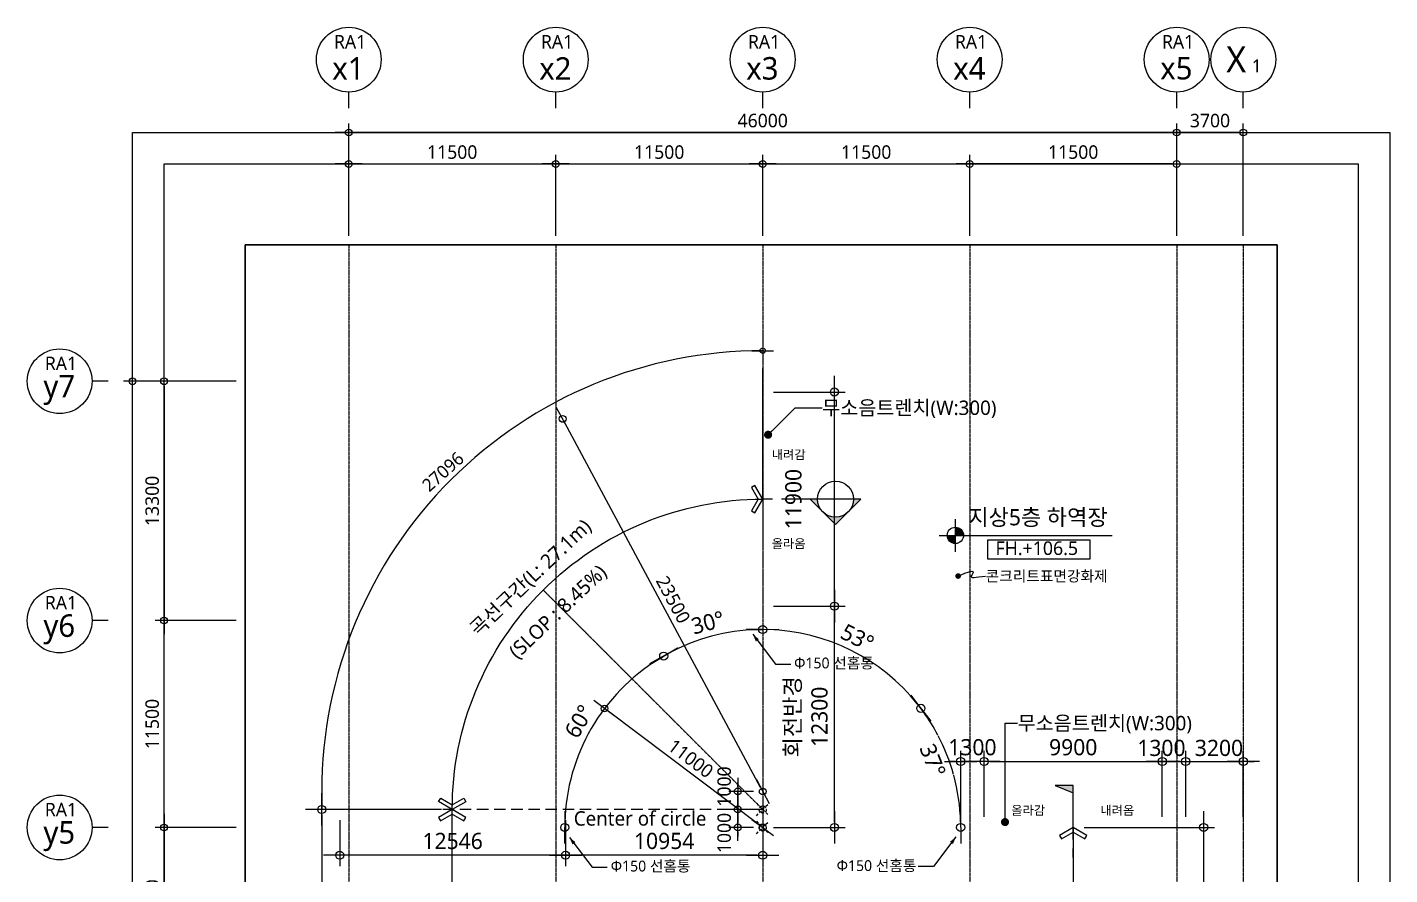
# Model space of a CAD drawing. Header units: millimetres. Extents: x 367092 to 767578, y 396038 to 811791.
# Drawn here: x 379108 to 454805, y 614437 to 661541 of the extents above; entities that cross this region are included whole.
import ezdxf
from ezdxf.enums import TextEntityAlignment as Align

# ---------------------------------------------------------------- set-up
doc = ezdxf.new("R2010")
doc.units = ezdxf.units.MM
doc.header["$LTSCALE"] = 100
doc.header["$MEASUREMENT"] = 0
doc.header["$PDSIZE"] = -10
for name, pattern in [('CENTER', [2, 1.25, -0.25, 0.25, -0.25]), ('DASHED', [0.75, 0.5, -0.25]), ('HID', [2.5, 1.5, -1]), ('HIDDEN', [9.525, 6.35, -3.175])]:
    doc.linetypes.add(name, pattern=pattern)
doc.layers.get('0').update_dxf_attribs({"linetype": 'CONTINUOUS'})
doc.layers.get('Defpoints').update_dxf_attribs({"color": 171, "linetype": 'CONTINUOUS'})
for name, color, linetype in [('CEN(ST)', 1, 'CENTER'), ('DIM', 7, 'CONTINUOUS'), ('LED', 7, 'CONTINUOUS'), ('NDIM', 7, 'CONTINUOUS'), ('SYM', 7, 'CONTINUOUS'), ('SYM(AXIS)', 7, 'CONTINUOUS'), ('SYM(STAIR)', 251, 'CONTINUOUS'), ('SYMBOL', 7, 'CONTINUOUS'), ('TEXT(AXIS)', 2, 'CONTINUOUS'), ('TEXT(MIN)', 7, 'CONTINUOUS'), ('TEXT(실명)', 3, 'CONTINUOUS'), ('TEXT-기입', 6, 'CONTINUOUS')]:
    doc.layers.add(name, color=color, linetype=linetype)
doc.styles.add('CGS', font='cgse', dxfattribs={"bigfont": 'cgs'})
doc.styles.add('궁서체', font='')
doc.styles.add('나눔바른고딕', font='NanumBarunGothic.ttf')
doc.styles.get('궁서체').set_extended_font_data('GungsuhChe')
doc.dimstyles.new('CPDIM1', dxfattribs={"dimtxt": 3, "dimasz": 2.5, "dimexe": 1.25, "dimexo": 5, "dimgap": 1.5, "dimtad": 1, "dimdec": 0, "dimzin": 1, "dimdsep": 46, "dimlunit": 6, "dimtxsty": '궁서체', "dimblk1": 'Z_DOT', "dimblk2": 'Z_DOT', "dimsah": 1, "dimcen": 2.5, "dimadec": 0, "dimazin": 0, "dimtfac": 1, "dimtdec": 0, "dimtix": 1, "dimtmove": 2, "dimatfit": 3, "dimldrblk": 'Z_DOT', "dimfxl": 1, "dimtolj": 1, "dimtzin": 1, "dimarcsym": 0})
doc.dimstyles.new('NDIM 1200', dxfattribs={"dimscale": 500, "dimtxt": 3, "dimasz": 1, "dimexe": 2, "dimexo": 2, "dimgap": 1, "dimtad": 1, "dimdec": 0, "dimdsep": 46, "dimtxsty": 'CGS', "dimblk": 'DOT0', "dimcen": 1, "dimdle": 8, "dimclrd": 2, "dimclre": 2, "dimclrt": 2, "dimadec": 0, "dimazin": 0, "dimtfac": 1, "dimtdec": 0, "dimtix": 1, "dimtmove": 2, "dimatfit": 3, "dimldrblk": 'DOT0', "dimfxl": 1, "dimtolj": 1, "dimtzin": 0, "dimlwd": -1, "dimlwe": -1, "dimarcsym": 0})

# ---------------------------------------------------------------- blocks, each defined once
blk = doc.blocks.new('DOT0')
blk.add_line((-3, 0), (3, 0))
at = {"color": 6}
blk.add_circle((0, 0), 0.75, dxfattribs=at)
blk = doc.blocks.new('*D459')
at = {"layer": 'Defpoints', "color": 0, "ltscale": 0.4, "transparency": 16777216}
for p in [(43327293, 1704615), (43315793, 1700115), (43327293, 1700115)]:
    blk.add_point(p, dxfattribs=at)
at = {"layer": 'NDIM', "ltscale": 0.4, "transparency": 16777216}
for p, q in [((43315793, 1700615), (43315793, 1705115)), ((43327293, 1700615), (43327293, 1705115)), ((43316043, 1704615), (43327043, 1704615))]:
    blk.add_line(p, q, dxfattribs=at)
at = {"layer": 'NDIM', "ltscale": 0.4, "transparency": 16777216, "xscale": 250, "yscale": 250, "zscale": 250, "rotation": 180}
blk.add_blockref('DOT0', (43315793, 1704615), dxfattribs=at)
at = {"layer": 'NDIM', "ltscale": 0.4, "transparency": 16777216, "xscale": 250, "yscale": 250, "zscale": 250}
blk.add_blockref('DOT0', (43327293, 1704615), dxfattribs=at)
at = {"layer": 'NDIM', "ltscale": 0.4, "transparency": 16777216, "insert": (43321543, 1705273), "char_height": 750, "attachment_point": 5, "style": '나눔바른고딕'}
blk.add_mtext('\\A1;11500', dxfattribs=at)
blk = doc.blocks.new('*D460')
at = {"layer": 'Defpoints', "color": 0, "ltscale": 0.4, "transparency": 16777216}
for p in [(43315793, 1704615), (43304293, 1700115), (43315793, 1700115)]:
    blk.add_point(p, dxfattribs=at)
at = {"layer": 'NDIM', "ltscale": 0.4, "transparency": 16777216}
for p, q in [((43304293, 1700615), (43304293, 1705115)), ((43315793, 1700615), (43315793, 1705115)), ((43304543, 1704615), (43315543, 1704615))]:
    blk.add_line(p, q, dxfattribs=at)
at = {"layer": 'NDIM', "ltscale": 0.4, "transparency": 16777216, "xscale": 250, "yscale": 250, "zscale": 250, "rotation": 180}
blk.add_blockref('DOT0', (43304293, 1704615), dxfattribs=at)
at = {"layer": 'NDIM', "ltscale": 0.4, "transparency": 16777216, "xscale": 250, "yscale": 250, "zscale": 250}
blk.add_blockref('DOT0', (43315793, 1704615), dxfattribs=at)
at = {"layer": 'NDIM', "ltscale": 0.4, "transparency": 16777216, "insert": (43310043, 1705273), "char_height": 750, "attachment_point": 5, "style": '나눔바른고딕'}
blk.add_mtext('\\A1;11500', dxfattribs=at)
blk = doc.blocks.new('*D461')
at = {"layer": 'Defpoints', "color": 0, "ltscale": 0.4, "transparency": 16777216}
for p in [(43304293, 1704615), (43292793, 1700115), (43304293, 1700115)]:
    blk.add_point(p, dxfattribs=at)
at = {"layer": 'NDIM', "ltscale": 0.4, "transparency": 16777216}
for p, q in [((43292793, 1700615), (43292793, 1705115)), ((43304293, 1700615), (43304293, 1705115)), ((43293043, 1704615), (43304043, 1704615))]:
    blk.add_line(p, q, dxfattribs=at)
at = {"layer": 'NDIM', "ltscale": 0.4, "transparency": 16777216, "xscale": 250, "yscale": 250, "zscale": 250, "rotation": 180}
blk.add_blockref('DOT0', (43292793, 1704615), dxfattribs=at)
at = {"layer": 'NDIM', "ltscale": 0.4, "transparency": 16777216, "xscale": 250, "yscale": 250, "zscale": 250}
blk.add_blockref('DOT0', (43304293, 1704615), dxfattribs=at)
at = {"layer": 'NDIM', "ltscale": 0.4, "transparency": 16777216, "insert": (43298543, 1705273), "char_height": 750, "attachment_point": 5, "style": '나눔바른고딕'}
blk.add_mtext('\\A1;11500', dxfattribs=at)
blk = doc.blocks.new('*D462')
at = {"layer": 'Defpoints', "color": 0, "ltscale": 0.4, "transparency": 16777216}
for p in [(43287032, 1692540), (43282532, 1679240), (43287032, 1679240)]:
    blk.add_point(p, dxfattribs=at)
at = {"layer": 'NDIM', "ltscale": 0.4, "transparency": 16777216}
for p, q in [((43286532, 1692540), (43282032, 1692540)), ((43282532, 1692290), (43282532, 1679490)), ((43286532, 1679240), (43282032, 1679240))]:
    blk.add_line(p, q, dxfattribs=at)
at = {"layer": 'NDIM', "ltscale": 0.4, "transparency": 16777216, "xscale": 250, "yscale": 250, "zscale": 250}
for p, rotation in [((43282532, 1692540), 90), ((43282532, 1679240), 270)]:
    blk.add_blockref('DOT0', p, dxfattribs=dict(at, rotation=rotation))
at = {"layer": 'NDIM', "ltscale": 0.4, "transparency": 16777216, "insert": (43281874, 1685890), "char_height": 750, "attachment_point": 5, "rotation": 90, "style": '나눔바른고딕'}
blk.add_mtext('\\A1;13300', dxfattribs=at)
blk = doc.blocks.new('*D463')
at = {"layer": 'Defpoints', "color": 0, "ltscale": 0.4, "transparency": 16777216}
for p in [(43282532, 1679240), (43287032, 1679240), (43287032, 1667740)]:
    blk.add_point(p, dxfattribs=at)
at = {"layer": 'NDIM', "ltscale": 0.4, "transparency": 16777216}
for p, q in [((43286532, 1679240), (43282032, 1679240)), ((43282532, 1667990), (43282532, 1678990)), ((43286532, 1667740), (43282032, 1667740))]:
    blk.add_line(p, q, dxfattribs=at)
at = {"layer": 'NDIM', "ltscale": 0.4, "transparency": 16777216, "xscale": 250, "yscale": 250, "zscale": 250}
for p, rotation in [((43282532, 1679240), 90), ((43282532, 1667740), 270)]:
    blk.add_blockref('DOT0', p, dxfattribs=dict(at, rotation=rotation))
at = {"layer": 'NDIM', "ltscale": 0.4, "transparency": 16777216, "insert": (43281874, 1673490), "char_height": 750, "attachment_point": 5, "rotation": 90, "style": '나눔바른고딕'}
blk.add_mtext('\\A1;11500', dxfattribs=at)
blk = doc.blocks.new('*D464')
at = {"layer": 'Defpoints', "color": 0, "ltscale": 0.4, "transparency": 16777216}
for p in [(43327293, 1704615), (43327293, 1700115), (43338793, 1700115)]:
    blk.add_point(p, dxfattribs=at)
at = {"layer": 'NDIM', "ltscale": 0.4, "transparency": 16777216}
for p, q in [((43327293, 1700615), (43327293, 1705115)), ((43338793, 1700615), (43338793, 1705115)), ((43338543, 1704615), (43327543, 1704615))]:
    blk.add_line(p, q, dxfattribs=at)
at = {"layer": 'NDIM', "ltscale": 0.4, "transparency": 16777216, "xscale": 250, "yscale": 250, "zscale": 250, "rotation": 180}
blk.add_blockref('DOT0', (43327293, 1704615), dxfattribs=at)
at = {"layer": 'NDIM', "ltscale": 0.4, "transparency": 16777216, "xscale": 250, "yscale": 250, "zscale": 250}
blk.add_blockref('DOT0', (43338793, 1704615), dxfattribs=at)
at = {"layer": 'NDIM', "ltscale": 0.4, "transparency": 16777216, "insert": (43333043, 1705273), "char_height": 750, "attachment_point": 5, "style": '나눔바른고딕'}
blk.add_mtext('\\A1;11500', dxfattribs=at)
blk = doc.blocks.new('A$C2F20087E')
at = {"layer": 'SYM(AXIS)'}
blk.add_line((600, 0), (600, 300), dxfattribs=at)
blk.add_circle((600, 900), 600, dxfattribs=at)
blk = doc.blocks.new('*D465')
at = {"layer": 'Defpoints', "color": 0, "ltscale": 0.4, "transparency": 16777216}
for p in [(43338793, 1706365), (43338793, 1700115), (43342493, 1700115)]:
    blk.add_point(p, dxfattribs=at)
at = {"layer": 'NDIM', "ltscale": 0.4, "transparency": 16777216}
for p, q in [((43338793, 1700615), (43338793, 1706865)), ((43342243, 1706365), (43339043, 1706365)), ((43342493, 1700615), (43342493, 1706865))]:
    blk.add_line(p, q, dxfattribs=at)
at = {"layer": 'NDIM', "ltscale": 0.4, "transparency": 16777216, "xscale": 250, "yscale": 250, "zscale": 250, "rotation": 180}
blk.add_blockref('DOT0', (43338793, 1706365), dxfattribs=at)
at = {"layer": 'NDIM', "ltscale": 0.4, "transparency": 16777216, "xscale": 250, "yscale": 250, "zscale": 250}
blk.add_blockref('DOT0', (43342493, 1706365), dxfattribs=at)
at = {"layer": 'NDIM', "ltscale": 0.4, "transparency": 16777216, "insert": (43340643, 1707023), "char_height": 750, "attachment_point": 5, "style": '나눔바른고딕'}
blk.add_mtext('\\A1;3700', dxfattribs=at)
blk = doc.blocks.new('*D466')
at = {"layer": 'Defpoints', "color": 0, "ltscale": 0.4, "transparency": 16777216}
for p in [(43292793, 1706365), (43292793, 1700115), (43338793, 1700115)]:
    blk.add_point(p, dxfattribs=at)
at = {"layer": 'NDIM', "ltscale": 0.4, "transparency": 16777216}
for p, q in [((43292793, 1700615), (43292793, 1706865)), ((43338543, 1706365), (43293043, 1706365)), ((43338793, 1700615), (43338793, 1706865))]:
    blk.add_line(p, q, dxfattribs=at)
at = {"layer": 'NDIM', "ltscale": 0.4, "transparency": 16777216, "xscale": 250, "yscale": 250, "zscale": 250, "rotation": 180}
blk.add_blockref('DOT0', (43292793, 1706365), dxfattribs=at)
at = {"layer": 'NDIM', "ltscale": 0.4, "transparency": 16777216, "xscale": 250, "yscale": 250, "zscale": 250}
blk.add_blockref('DOT0', (43338793, 1706365), dxfattribs=at)
at = {"layer": 'NDIM', "ltscale": 0.4, "transparency": 16777216, "insert": (43315793, 1707023), "char_height": 750, "attachment_point": 5, "style": '나눔바른고딕'}
blk.add_mtext('\\A1;46000', dxfattribs=at)
blk = doc.blocks.new('*D467')
at = {"layer": 'Defpoints', "color": 0, "ltscale": 0.4, "transparency": 16777216}
for p in [(43287032, 1667740), (43282532, 1659740), (43287032, 1659740)]:
    blk.add_point(p, dxfattribs=at)
at = {"layer": 'NDIM', "ltscale": 0.4, "transparency": 16777216}
for p, q in [((43286532, 1667740), (43282032, 1667740)), ((43282532, 1667490), (43282532, 1659990)), ((43286532, 1659740), (43282032, 1659740))]:
    blk.add_line(p, q, dxfattribs=at)
at = {"layer": 'NDIM', "ltscale": 0.4, "transparency": 16777216, "xscale": 250, "yscale": 250, "zscale": 250}
for p, rotation in [((43282532, 1667740), 90), ((43282532, 1659740), 270)]:
    blk.add_blockref('DOT0', p, dxfattribs=dict(at, rotation=rotation))
at = {"layer": 'NDIM', "ltscale": 0.4, "transparency": 16777216, "insert": (43281874, 1663740), "char_height": 750, "attachment_point": 5, "rotation": 90, "style": '나눔바른고딕'}
blk.add_mtext('\\A1;8000', dxfattribs=at)
blk = doc.blocks.new('*D471')
at = {"layer": 'Defpoints', "color": 0, "ltscale": 0.4, "transparency": 16777216}
for p in [(43280782, 1692540), (43287032, 1692540), (43287032, 1626490)]:
    blk.add_point(p, dxfattribs=at)
at = {"layer": 'NDIM', "ltscale": 0.4, "transparency": 16777216}
for p, q in [((43286532, 1692540), (43280282, 1692540)), ((43280782, 1626740), (43280782, 1692290)), ((43286532, 1626490), (43280282, 1626490))]:
    blk.add_line(p, q, dxfattribs=at)
at = {"layer": 'NDIM', "ltscale": 0.4, "transparency": 16777216, "xscale": 250, "yscale": 250, "zscale": 250}
for p, rotation in [((43280782, 1692540), 90), ((43280782, 1626490), 270)]:
    blk.add_blockref('DOT0', p, dxfattribs=dict(at, rotation=rotation))
at = {"layer": 'NDIM', "ltscale": 0.4, "transparency": 16777216, "insert": (43280124, 1659515), "char_height": 750, "attachment_point": 5, "rotation": 90, "style": '나눔바른고딕'}
blk.add_mtext('\\A1;66050', dxfattribs=at)
blk = doc.blocks.new('A$C1A302DD2')
at = {"layer": 'SYM'}
h = blk.add_hatch(color=256, dxfattribs=at)
h.paths.add_polyline_path([(707, 1207), (354, 854, -0.414214), (1061, 854)])
h.paths.add_polyline_path([(354, 854), (0, 500), (207, 500, -0.198912)])
h.paths.add_polyline_path([(1061, 854, -0.198912), (1207, 500), (1414, 500)])
for p, q in [((0, 500), (707, 1207)), ((1414, 500), (707, 1207)), ((0, 500), (207, 500)), ((207, 500), (1207, 500)), ((1207, 500), (2207, 500)), ((2457, 500), (2707, 500))]:
    blk.add_line(p, q, dxfattribs=at)
blk.add_circle((707, 500), 500, dxfattribs=at)
blk = doc.blocks.new('A$C1AFB1B41')
at = {"layer": 'SYM'}
blk.add_hatch(color=256, dxfattribs=at).paths.add_polyline_path([(2000, 500), (1800, 0), (2000, 0)])
for p, q in [((2000, 500), (1800, 0)), ((2000, 0), (2000, 500)), ((0, 0), (250, 0)), ((500, 0), (2000, 0))]:
    blk.add_line(p, q, dxfattribs=at)
blk = doc.blocks.new('A$C3FE61B3A')
at = {"layer": 'SYM(STAIR)', "color": 2, "linetype": 'HID'}
for points in [[(0, 707), (707, 0)], [(0, 0), (707, 707)]]:
    blk.add_lwpolyline(points, dxfattribs=at)
blk.add_circle((354, 354), 200, dxfattribs=at)
blk = doc.blocks.new('*D76')
at = {"layer": 'Defpoints', "color": 0, "ltscale": 0.4, "transparency": 16777216}
for p in [(409015, 618066), (419969, 618066), (409015, 615523)]:
    blk.add_point(p, dxfattribs=at)
at = {"layer": 'NDIM', "ltscale": 0.4, "transparency": 16777216}
for p, q in [((409015, 617466), (409015, 614923)), ((419969, 617466), (419969, 614923)), ((419669, 615523), (409315, 615523))]:
    blk.add_line(p, q, dxfattribs=at)
at = {"layer": 'NDIM', "ltscale": 0.4, "transparency": 16777216, "xscale": 300, "yscale": 300, "zscale": 300, "rotation": 180}
blk.add_blockref('DOT0', (409015, 615523), dxfattribs=at)
at = {"layer": 'NDIM', "ltscale": 0.4, "transparency": 16777216, "xscale": 300, "yscale": 300, "zscale": 300}
blk.add_blockref('DOT0', (419969, 615523), dxfattribs=at)
at = {"layer": 'NDIM', "ltscale": 0.4, "transparency": 16777216, "insert": (414492, 616312), "char_height": 900, "attachment_point": 5, "style": '나눔바른고딕'}
blk.add_mtext('\\A1;10954', dxfattribs=at)
blk = doc.blocks.new('*D77')
at = {"layer": 'Defpoints', "color": 0, "ltscale": 0.4, "transparency": 16777216}
for p in [(396469, 618066), (409015, 618066), (396469, 615523)]:
    blk.add_point(p, dxfattribs=at)
at = {"layer": 'NDIM', "ltscale": 0.4, "transparency": 16777216}
for p, q in [((396469, 617466), (396469, 614923)), ((409015, 617466), (409015, 614923)), ((408715, 615523), (396769, 615523))]:
    blk.add_line(p, q, dxfattribs=at)
at = {"layer": 'NDIM', "ltscale": 0.4, "transparency": 16777216, "xscale": 300, "yscale": 300, "zscale": 300, "rotation": 180}
blk.add_blockref('DOT0', (396469, 615523), dxfattribs=at)
at = {"layer": 'NDIM', "ltscale": 0.4, "transparency": 16777216, "xscale": 300, "yscale": 300, "zscale": 300}
blk.add_blockref('DOT0', (409015, 615523), dxfattribs=at)
at = {"layer": 'NDIM', "ltscale": 0.4, "transparency": 16777216, "insert": (402742, 616310), "char_height": 900, "attachment_point": 5, "style": '나눔바른고딕'}
blk.add_mtext('\\A1;12546', dxfattribs=at)
blk = doc.blocks.new('*D79')
at = {"layer": 'Defpoints', "color": 0, "ltscale": 0.4, "transparency": 16777216}
for p in [(402719, 618066), (395469, 599066), (402719, 599066)]:
    blk.add_point(p, dxfattribs=at)
at = {"layer": 'NDIM', "ltscale": 0.4, "transparency": 16777216}
for p, q in [((402119, 618066), (394869, 618066)), ((395469, 617766), (395469, 599366)), ((402119, 599066), (394869, 599066))]:
    blk.add_line(p, q, dxfattribs=at)
at = {"layer": 'NDIM', "ltscale": 0.4, "transparency": 16777216, "xscale": 300, "yscale": 300, "zscale": 300}
for p, rotation in [((395469, 618066), 90), ((395469, 599066), 270)]:
    blk.add_blockref('DOT0', p, dxfattribs=dict(at, rotation=rotation))
at = {"layer": 'NDIM', "ltscale": 0.4, "transparency": 16777216, "insert": (394680, 608566), "char_height": 900, "attachment_point": 5, "rotation": 90, "style": '나눔바른고딕'}
blk.add_mtext('\\A1;19000', dxfattribs=at)
blk = doc.blocks.new('*D80')
at = {"layer": 'Defpoints', "color": 0, "ltscale": 0.4, "transparency": 16777216}
for p in [(437219, 617066), (444469, 617066), (437219, 599066)]:
    blk.add_point(p, dxfattribs=at)
at = {"layer": 'NDIM', "ltscale": 0.4, "transparency": 16777216}
for p, q in [((437819, 617066), (445069, 617066)), ((444469, 599366), (444469, 616766)), ((437819, 599066), (445069, 599066))]:
    blk.add_line(p, q, dxfattribs=at)
at = {"layer": 'NDIM', "ltscale": 0.4, "transparency": 16777216, "xscale": 300, "yscale": 300, "zscale": 300}
for p, rotation in [((444469, 617066), 90), ((444469, 599066), 270)]:
    blk.add_blockref('DOT0', p, dxfattribs=dict(at, rotation=rotation))
at = {"layer": 'NDIM', "ltscale": 0.4, "transparency": 16777216, "insert": (443681, 608066), "char_height": 900, "attachment_point": 5, "rotation": 90, "style": '나눔바른고딕'}
blk.add_mtext('\\A1;18000', dxfattribs=at)
blk = doc.blocks.new('*D81')
at = {"layer": 'Defpoints', "color": 0, "ltscale": 0.4, "transparency": 16777216}
for p in [(442169, 620732), (432269, 617066), (442169, 617066)]:
    blk.add_point(p, dxfattribs=at)
at = {"layer": 'NDIM', "ltscale": 0.4, "transparency": 16777216}
for p, q in [((432269, 617666), (432269, 621332)), ((432569, 620732), (441869, 620732)), ((442169, 617666), (442169, 621332))]:
    blk.add_line(p, q, dxfattribs=at)
at = {"layer": 'NDIM', "ltscale": 0.4, "transparency": 16777216, "xscale": 300, "yscale": 300, "zscale": 300, "rotation": 180}
blk.add_blockref('DOT0', (432269, 620732), dxfattribs=at)
at = {"layer": 'NDIM', "ltscale": 0.4, "transparency": 16777216, "xscale": 300, "yscale": 300, "zscale": 300}
blk.add_blockref('DOT0', (442169, 620732), dxfattribs=at)
at = {"layer": 'NDIM', "ltscale": 0.4, "transparency": 16777216, "insert": (437219, 621521), "char_height": 900, "attachment_point": 5, "style": '나눔바른고딕'}
blk.add_mtext('\\A1;9900', dxfattribs=at)
blk = doc.blocks.new('*D82')
at = {"layer": 'Defpoints', "color": 0, "ltscale": 0.4, "transparency": 16777216}
for p in [(430969, 620732), (430969, 617066), (432269, 617066)]:
    blk.add_point(p, dxfattribs=at)
at = {"layer": 'NDIM', "ltscale": 0.4, "transparency": 16777216}
for p, q in [((430669, 620732), (430369, 620732)), ((430969, 617666), (430969, 621332)), ((432269, 620732), (430969, 620732)), ((432269, 617666), (432269, 621332)), ((432569, 620732), (432869, 620732))]:
    blk.add_line(p, q, dxfattribs=at)
at = {"layer": 'NDIM', "ltscale": 0.4, "transparency": 16777216, "xscale": 300, "yscale": 300, "zscale": 300}
blk.add_blockref('DOT0', (430969, 620732), dxfattribs=at)
at = {"layer": 'NDIM', "ltscale": 0.4, "transparency": 16777216, "xscale": 300, "yscale": 300, "zscale": 300, "rotation": 180}
blk.add_blockref('DOT0', (432269, 620732), dxfattribs=at)
at = {"layer": 'NDIM', "ltscale": 0.4, "transparency": 16777216, "insert": (431619, 621521), "char_height": 900, "attachment_point": 5, "style": '나눔바른고딕'}
blk.add_mtext('\\A1;1300', dxfattribs=at)
blk = doc.blocks.new('*D83')
at = {"layer": 'Defpoints', "color": 0, "ltscale": 0.4, "transparency": 16777216}
for p in [(443469, 620732), (442169, 617066), (443469, 617066)]:
    blk.add_point(p, dxfattribs=at)
at = {"layer": 'NDIM', "ltscale": 0.4, "transparency": 16777216}
for p, q in [((442169, 617666), (442169, 621332)), ((442469, 620732), (443169, 620732)), ((443469, 617666), (443469, 621332))]:
    blk.add_line(p, q, dxfattribs=at)
at = {"layer": 'NDIM', "ltscale": 0.4, "transparency": 16777216, "xscale": 300, "yscale": 300, "zscale": 300, "rotation": 180}
blk.add_blockref('DOT0', (442169, 620732), dxfattribs=at)
at = {"layer": 'NDIM', "ltscale": 0.4, "transparency": 16777216, "xscale": 300, "yscale": 300, "zscale": 300}
blk.add_blockref('DOT0', (443469, 620732), dxfattribs=at)
at = {"layer": 'NDIM', "ltscale": 0.4, "transparency": 16777216, "insert": (442119, 621482), "char_height": 900, "attachment_point": 5, "style": '나눔바른고딕'}
blk.add_mtext('\\A1;1300', dxfattribs=at)
blk = doc.blocks.new('*D84')
at = {"layer": 'Defpoints', "color": 0, "ltscale": 0.4, "transparency": 16777216}
for p in [(446669, 620732), (443469, 617066), (446669, 617066)]:
    blk.add_point(p, dxfattribs=at)
at = {"layer": 'NDIM', "ltscale": 0.4, "transparency": 16777216}
for p, q in [((443169, 620732), (442869, 620732)), ((443469, 617666), (443469, 621332)), ((443469, 620732), (446669, 620732)), ((446669, 617666), (446669, 621332)), ((446969, 620732), (447269, 620732))]:
    blk.add_line(p, q, dxfattribs=at)
at = {"layer": 'NDIM', "ltscale": 0.4, "transparency": 16777216, "xscale": 300, "yscale": 300, "zscale": 300}
blk.add_blockref('DOT0', (443469, 620732), dxfattribs=at)
at = {"layer": 'NDIM', "ltscale": 0.4, "transparency": 16777216, "xscale": 300, "yscale": 300, "zscale": 300, "rotation": 180}
blk.add_blockref('DOT0', (446669, 620732), dxfattribs=at)
at = {"layer": 'NDIM', "ltscale": 0.4, "transparency": 16777216, "insert": (445319, 621482), "char_height": 900, "attachment_point": 5, "style": '나눔바른고딕'}
blk.add_mtext('\\A1;3200', dxfattribs=at)
blk = doc.blocks.new('Z_DOT')
at = {"layer": 'DIM', "color": 0}
for p, q in [((-1, 0), (1, 0)), ((0, -1), (0, 1))]:
    blk.add_line(p, q, dxfattribs=at)
for radius in [0.5, 0.25]:
    blk.add_circle((0, 0), radius, dxfattribs=at)
blk = doc.blocks.new('level')
at = {"layer": 'SYMBOL'}
for p, q in [((0, 4320), (0, -4320)), ((-4320, 0), (4320, 0))]:
    blk.add_line(p, q, dxfattribs=at)
blk.add_circle((0, 0), 2160, dxfattribs=at)
for points in [[(-2160, 0), (0, 2160), (-2127, 381), (-376, 2126)], [(-2127, 381), (-376, 2126), (-2030, 748), (-738, 2029)], [(-2030, 748), (-738, 2029), (-1859, 1104), (-1089, 1863)], [(-1859, 1104), (-1089, 1863), (-1659, 1388), (-1386, 1658)], [(0, -2160), (2160, 0), (381, -2127), (2126, -376)], [(381, -2127), (2126, -376), (748, -2030), (2029, -738)], [(748, -2030), (2029, -738), (1104, -1859), (1863, -1089)], [(1104, -1859), (1863, -1089), (1388, -1659), (1658, -1386)]]:
    blk.add_solid(points, dxfattribs=at)
at = {"layer": 'SYMBOL', "linetype": 'Continuous'}
for points in [[(0, 2160), (-2160, 0), (0, 0)], [(2160, 0), (0, 0), (0, -2160)]]:
    blk.add_solid(points, dxfattribs=at)
blk = doc.blocks.new('*D125')
at = {"layer": 'Defpoints', "color": 0, "ltscale": 0.4, "transparency": 16777216}
for p in [(419969, 629366), (423952, 629366), (419969, 617066)]:
    blk.add_point(p, dxfattribs=at)
at = {"layer": 'NDIM', "ltscale": 0.4, "transparency": 16777216}
for p, q in [((420569, 629366), (424552, 629366)), ((423952, 617366), (423952, 629066)), ((420569, 617066), (424552, 617066))]:
    blk.add_line(p, q, dxfattribs=at)
at = {"layer": 'NDIM', "ltscale": 0.4, "transparency": 16777216, "xscale": 300, "yscale": 300, "zscale": 300}
for p, rotation in [((423952, 629366), 90), ((423952, 617066), 270)]:
    blk.add_blockref('DOT0', p, dxfattribs=dict(at, rotation=rotation))
at = {"layer": 'NDIM', "ltscale": 0.4, "transparency": 16777216, "insert": (422375, 623216), "char_height": 900, "attachment_point": 5, "rotation": 90, "style": '나눔바른고딕'}
blk.add_mtext('\\A1;회전반경\\P12300', dxfattribs=at)
blk = doc.blocks.new('*D126')
at = {"layer": 'Defpoints', "color": 0, "ltscale": 0.4, "transparency": 16777216}
for p in [(419969, 641266), (423952, 641266), (419969, 629366)]:
    blk.add_point(p, dxfattribs=at)
at = {"layer": 'NDIM', "ltscale": 0.4, "transparency": 16777216}
for p, q in [((420569, 641266), (424552, 641266)), ((423952, 629666), (423952, 640966)), ((420569, 629366), (424552, 629366))]:
    blk.add_line(p, q, dxfattribs=at)
at = {"layer": 'NDIM', "ltscale": 0.4, "transparency": 16777216, "xscale": 300, "yscale": 300, "zscale": 300}
for p, rotation in [((423952, 641266), 90), ((423952, 629366), 270)]:
    blk.add_blockref('DOT0', p, dxfattribs=dict(at, rotation=rotation))
at = {"layer": 'NDIM', "ltscale": 0.4, "transparency": 16777216, "insert": (421676, 635316), "char_height": 900, "attachment_point": 5, "rotation": 90, "style": '나눔바른고딕'}
blk.add_mtext('\\A1;11900', dxfattribs=at)
blk = doc.blocks.new('*D57')
at = {"layer": 'Defpoints', "color": 0, "ltscale": 0.4, "transparency": 16777216}
for p in [(418059, 627899), (419969, 628066), (414469, 626592), (419969, 617066), (419969, 617066)]:
    blk.add_point(p, dxfattribs=at)
at = {"layer": 'NDIM', "ltscale": 0.4, "transparency": 16777216}
blk.add_line((419969, 628666), (419969, 628666), dxfattribs=at)
blk.add_arc((419969, 617066), 11000, 91.56255, 118.43734, dxfattribs=at)
at = {"layer": 'NDIM', "ltscale": 0.4, "transparency": 16777216, "xscale": 300, "yscale": 300, "zscale": 300}
for p, rotation in [((419969, 628066), 0.7812183108545362), ((414469, 626592), 209.218670000925)]:
    blk.add_blockref('DOT0', p, dxfattribs=dict(at, rotation=rotation))
at = {"layer": 'NDIM', "ltscale": 0.4, "transparency": 16777216, "insert": (416918, 628453), "char_height": 900, "attachment_point": 5, "rotation": 14.99994, "style": '나눔바른고딕'}
blk.add_mtext('\\A1;30°', dxfattribs=at)
blk = doc.blocks.new('*D58')
at = {"layer": 'Defpoints', "color": 0, "ltscale": 0.4, "transparency": 16777216}
for p in [(406935, 639642), (411543, 624136), (381469, 617066), (419969, 617066), (448419, 617066)]:
    blk.add_point(p, dxfattribs=at)
at = {"layer": 'NDIM', "ltscale": 0.4, "transparency": 16777216}
blk.add_arc((419969, 617066), 11000, 121.56266, 178.43734, dxfattribs=at)
at = {"layer": 'NDIM', "ltscale": 0.4, "transparency": 16777216, "xscale": 300, "yscale": 300, "zscale": 300}
for p, rotation in [((414469, 626592), 30.7813303391596), ((408969, 617066), 269.2186696593083)]:
    blk.add_blockref('DOT0', p, dxfattribs=dict(at, rotation=rotation))
at = {"layer": 'NDIM', "ltscale": 0.4, "transparency": 16777216, "insert": (409759, 622960), "char_height": 900, "attachment_point": 5, "rotation": 60, "style": '나눔바른고딕'}
blk.add_mtext('\\A1;60°', dxfattribs=at)
blk = doc.blocks.new('*D59')
at = {"layer": 'Defpoints', "color": 0, "ltscale": 0.4, "transparency": 16777216}
for p in [(435230, 628566), (430715, 619415), (381469, 617066), (419969, 617066), (448419, 617066)]:
    blk.add_point(p, dxfattribs=at)
at = {"layer": 'NDIM', "ltscale": 0.4, "transparency": 16777216}
for start, end in [(27.78903, 35.43734), (15.54064, 27.55084), (1.56266, 15.30245)]:
    blk.add_arc((419969, 617066), 11000, start, end, dxfattribs=at)
at = {"layer": 'NDIM', "ltscale": 0.4, "transparency": 16777216, "xscale": 300, "yscale": 300, "zscale": 300}
for p, rotation in [((428754, 623686), 126.218669698138), ((430969, 617066), 270.7813303003279)]:
    blk.add_blockref('DOT0', p, dxfattribs=dict(at, rotation=rotation))
at = {"layer": 'NDIM', "ltscale": 0.4, "transparency": 16777216, "insert": (429412, 620794), "char_height": 900, "attachment_point": 5, "rotation": 291.54574, "style": '나눔바른고딕'}
blk.add_mtext('\\A1;37°', dxfattribs=at)
blk = doc.blocks.new('*D60')
at = {"layer": 'Defpoints', "color": 0, "ltscale": 0.4, "transparency": 16777216}
for p in [(419969, 649441), (435230, 628566), (426331, 626040), (419969, 617066), (419969, 571497)]:
    blk.add_point(p, dxfattribs=at)
at = {"layer": 'NDIM', "ltscale": 0.4, "transparency": 16777216}
blk.add_arc((419969, 617066), 11000, 38.56266, 88.43734, dxfattribs=at)
at = {"layer": 'NDIM', "ltscale": 0.4, "transparency": 16777216, "xscale": 300, "yscale": 300, "zscale": 300}
for p, rotation in [((419969, 628066), 179.218669699627), ((428754, 623686), 307.7813302988391)]:
    blk.add_blockref('DOT0', p, dxfattribs=dict(at, rotation=rotation))
at = {"layer": 'NDIM', "ltscale": 0.4, "transparency": 16777216, "insert": (425229, 627615), "char_height": 900, "attachment_point": 5, "rotation": 333.5, "style": '나눔바른고딕'}
blk.add_mtext('\\A1;53°', dxfattribs=at)
blk = doc.blocks.new('*D437')
at = {"layer": 'Defpoints', "color": 0, "ltscale": 0.4, "transparency": 16777216}
for p in [(408855, 639771), (408855, 639771), (419970, 619065)]:
    blk.add_point(p, dxfattribs=at)
at = {"layer": 'NDIM', "ltscale": 0.4, "transparency": 16777216}
blk.add_line((419851, 619285), (408973, 639550), dxfattribs=at)
at = {"layer": 'NDIM', "ltscale": 0.4, "transparency": 16777216, "xscale": 250, "yscale": 250, "zscale": 250}
for p, rotation in [((408855, 639771), 118.2273530341077), ((419970, 619065), 298.2273530341076)]:
    blk.add_blockref('DOT0', p, dxfattribs=dict(at, rotation=rotation))
at = {"layer": 'NDIM', "ltscale": 0.4, "transparency": 16777216, "insert": (414992, 629729), "char_height": 750, "attachment_point": 5, "rotation": 298.22735, "style": '나눔바른고딕'}
blk.add_mtext('\\A1;23500', dxfattribs=at)
blk = doc.blocks.new('*D438')
at = {"layer": 'Defpoints', "color": 0, "ltscale": 0.4, "transparency": 16777216}
for p in [(411178, 623677), (411178, 623677), (419969, 617065)]:
    blk.add_point(p, dxfattribs=at)
at = {"layer": 'NDIM', "ltscale": 0.4, "transparency": 16777216}
blk.add_line((419769, 617215), (411378, 623527), dxfattribs=at)
at = {"layer": 'NDIM', "ltscale": 0.4, "transparency": 16777216, "xscale": 250, "yscale": 250, "zscale": 250}
for p, rotation in [((411178, 623677), 143.052782962572), ((419969, 617065), 323.052782962572)]:
    blk.add_blockref('DOT0', p, dxfattribs=dict(at, rotation=rotation))
at = {"layer": 'NDIM', "ltscale": 0.4, "transparency": 16777216, "insert": (415969, 620896), "char_height": 750, "attachment_point": 5, "rotation": 323.05278, "style": '나눔바른고딕'}
blk.add_mtext('\\A1;11000', dxfattribs=at)
blk = doc.blocks.new('*D439')
at = {"layer": 'Defpoints', "color": 0, "ltscale": 0.4, "transparency": 16777216}
for p in [(418580, 618070), (419964, 618070), (419964, 617070)]:
    blk.add_point(p, dxfattribs=at)
at = {"layer": 'NDIM', "ltscale": 0.4, "transparency": 16777216}
for p, q in [((418580, 618320), (418580, 618570)), ((419464, 618070), (418080, 618070)), ((418580, 617070), (418580, 618070)), ((419464, 617070), (418080, 617070)), ((418580, 616820), (418580, 616570))]:
    blk.add_line(p, q, dxfattribs=at)
at = {"layer": 'NDIM', "ltscale": 0.4, "transparency": 16777216, "xscale": 250, "yscale": 250, "zscale": 250}
for p, rotation in [((418580, 618070), 270), ((418580, 617070), 90)]:
    blk.add_blockref('DOT0', p, dxfattribs=dict(at, rotation=rotation))
at = {"layer": 'NDIM', "ltscale": 0.4, "transparency": 16777216, "insert": (417830, 616760), "char_height": 750, "attachment_point": 5, "rotation": 90, "style": '나눔바른고딕'}
blk.add_mtext('\\A1;1000', dxfattribs=at)
blk = doc.blocks.new('*D440')
at = {"layer": 'Defpoints', "color": 0, "ltscale": 0.4, "transparency": 16777216}
for p in [(418580, 619070), (419964, 619070), (419964, 618070)]:
    blk.add_point(p, dxfattribs=at)
at = {"layer": 'NDIM', "ltscale": 0.4, "transparency": 16777216}
for p, q in [((418580, 619320), (418580, 619570)), ((419464, 619070), (418080, 619070)), ((418580, 618070), (418580, 619070)), ((419464, 618070), (418080, 618070)), ((418580, 617820), (418580, 617570))]:
    blk.add_line(p, q, dxfattribs=at)
at = {"layer": 'NDIM', "ltscale": 0.4, "transparency": 16777216, "xscale": 250, "yscale": 250, "zscale": 250}
for p, rotation in [((418580, 619070), 270), ((418580, 618070), 90)]:
    blk.add_blockref('DOT0', p, dxfattribs=dict(at, rotation=rotation))
at = {"layer": 'NDIM', "ltscale": 0.4, "transparency": 16777216, "insert": (417830, 619342), "char_height": 750, "attachment_point": 5, "rotation": 90, "style": '나눔바른고딕'}
blk.add_mtext('\\A1;1000', dxfattribs=at)
blk = doc.blocks.new('NJKFNKDFGKFDHGFH')
at = {"layer": 'CEN(ST)', "ltscale": 0.5}
for points in [[(43292793.4, 1700115.3), (43292793.4, 1622171.2)], [(43304293.4, 1700115.3), (43304293.4, 1622171.2)], [(43315793.4, 1700115.3), (43315793.4, 1622171.2)], [(43327293.4, 1700115.3), (43327293.4, 1622171.2)], [(43338793.4, 1700115.3), (43338793.4, 1622171.2)], [(43342493.4, 1700115.3), (43342493.4, 1622171.2)]]:
    blk.add_lwpolyline(points, dxfattribs=at)
at = {"layer": 'Defpoints', "ltscale": 10000}
for points in [[(43280781.7, 1706365.3), (43350629.3, 1706365.3), (43350629.3, 1615921.2), (43280781.7, 1615921.2)], [(43282531.7, 1704615.3), (43348879.3, 1704615.3), (43348879.3, 1617671.2), (43282531.7, 1617671.2)], [(43287031.7, 1700115.3), (43344379.3, 1700115.3), (43344379.3, 1622171.2), (43287031.7, 1622171.2)]]:
    blk.add_lwpolyline(points, close=True, dxfattribs=at)
at = {"xscale": 3, "yscale": 3, "zscale": 3}
for p in [(43290993.3, 1707715.3), (43302493.3, 1707715.3), (43313993.3, 1707715.3), (43325493.3, 1707715.3), (43336993.3, 1707715.3), (43340693.3, 1707715.3)]:
    blk.add_blockref('A$C2F20087E', p, dxfattribs=at)
at = {"xscale": 3, "yscale": 3, "zscale": 3, "rotation": 90}
for p in [(43279431.7, 1690739.6), (43279431.7, 1677439.6), (43279431.7, 1665939.6)]:
    blk.add_blockref('A$C2F20087E', p, dxfattribs=at)
at = {"layer": 'TEXT(AXIS)', "style": '나눔바른고딕'}
for p in [(43292867.5, 1711408.5), (43304367.5, 1711408.5), (43315867.5, 1711408.5), (43327367.5, 1711408.5), (43338867.5, 1711408.5), (43276805.9, 1693532.7), (43276805.9, 1680232.7), (43276805.9, 1668732.7)]:
    blk.add_text('RA1', height=750, dxfattribs=at).set_placement(p, align=Align.MIDDLE_CENTER)
for s, height, p in [('X', 1440, (43342098.4, 1710427.3)), ('x1', 1250, (43292772.5, 1709931)), ('x2', 1250, (43304272.5, 1709931)), ('x3', 1250, (43315772.5, 1709931)), ('x4', 1250, (43327272.5, 1709931)), ('x5', 1250, (43338772.5, 1709931)), ('1', 720, (43343236.1, 1710067.3)), ('y7', 1250, (43276710.9, 1692055.3)), ('y6', 1250, (43276710.9, 1678755.3)), ('y5', 1250, (43276710.9, 1667255.3))]:
    blk.add_text(s, height=height, dxfattribs=at).set_placement(p, align=Align.MIDDLE)
at = {"layer": 'NDIM', "ltscale": 0.4}
for base, p1, p2, angle, picture, middle in [((43292793.4, 1706365.3), (43338793.4, 1700115.3), (43292793.4, 1700115.3), 180, '*D466', (43315793.4, 1707023.1)), ((43338793.4, 1706365.3), (43342493.4, 1700115.3), (43338793.4, 1700115.3), 180, '*D465', (43340643.4, 1707023.1)), ((43327293.4, 1704615.3), (43338793.4, 1700115.3), (43327293.4, 1700115.3), 180, '*D464', (43333043.4, 1705272.6)), ((43280781.7, 1692539.6), (43287031.7, 1626489.6), (43287031.7, 1692539.6), 90, '*D471', (43280124, 1659514.6)), ((43282531.7, 1679239.6), (43287031.7, 1692539.6), (43287031.7, 1679239.6), 270, '*D462', (43281874, 1685889.6)), ((43282531.7, 1679239.6), (43287031.7, 1667739.6), (43287031.7, 1679239.6), 90, '*D463', (43281874.5, 1673489.6)), ((43282531.7, 1659739.6), (43287031.7, 1667739.6), (43287031.7, 1659739.6), 270, '*D467', (43281874.5, 1663739.6))]:
    dim = blk.add_linear_dim(base=base, p1=p1, p2=p2, angle=angle, dimstyle='NDIM 1200', override={"dimscale": 250, "dimtxsty": '나눔바른고딕', "dimclrd": 256, "dimclre": 256, "dimclrt": 256}, dxfattribs=at)
    dim.commit()
    dim.dimension.update_dxf_attribs({"geometry": picture, "text_midpoint": middle})
for base, p1, p2, picture, middle in [((43304293.4, 1704615.3), (43292793.4, 1700115.3), (43304293.4, 1700115.3), '*D461', (43298543.4, 1705272.6)), ((43315793.4, 1704615.3), (43304293.4, 1700115.3), (43315793.4, 1700115.3), '*D460', (43310043.4, 1705272.6)), ((43327293.4, 1704615.3), (43315793.4, 1700115.3), (43327293.4, 1700115.3), '*D459', (43321543.4, 1705272.6))]:
    dim = blk.add_linear_dim(base=base, p1=p1, p2=p2, dimstyle='NDIM 1200', override={"dimscale": 250, "dimtxsty": '나눔바른고딕', "dimclrd": 256, "dimclre": 256, "dimclrt": 256}, dxfattribs=at)
    dim.commit()
    dim.dimension.update_dxf_attribs({"geometry": picture, "text_midpoint": middle})

msp = doc.modelspace()

# ---------------------------------------------------------------- linework, layer by layer
at = {"ltscale": 10000}
msp.add_lwpolyline([(419969.2, 635315.7), (419969.2, 642565.7)], dxfattribs=at)
msp.add_lwpolyline([(432467, 633049.5), (438135.1, 633049.5), (438135.1, 631970.1), (432467, 631970.1)], close=True, dxfattribs=at)
at = {"layer": 'Defpoints', "ltscale": 10000}
msp.add_lwpolyline([(391207.6, 571497.3), (448555.2, 571497.3), (448555.2, 649441.4), (391207.6, 649441.4)], close=True, dxfattribs=at)
at = {"layer": 'Defpoints', "linetype": 'DASHED', "ltscale": 0.5}
msp.add_lwpolyline([(407771.6, 630263.3), (419969.2, 618065.7)], dxfattribs=at)
at = {"layer": 'LED', "const_width": 156.2}
msp.add_lwpolyline([(430823.8, 631117.9, -1), (430823.8, 630961.6, -1)], format="xyb", close=True, dxfattribs=at)
at = {"layer": 'LED'}
for points in [[(430823.8, 631039.7), (431195.8, 631194.8), (431442.3, 631278.5), (431585.9, 631304.2), (431649.1, 631285.4), (431654.5, 631235.5), (431624.6, 631168.2), (431582, 631096.7), (431549, 631034.6), (431544.5, 630992.5), (431571.4, 630969.8), (431629.3, 630962.7), (431717.1, 630967.9), (431834.4, 630981.7), (431980.3, 631000.7), (432154.1, 631021.2), (432355, 631039.7)], [(419419.2, 627802.2), (420673.9, 626149.5), (421522, 626149.5)], [(409231.7, 616515.7), (410486.4, 614863), (411334.5, 614863)], [(430706.7, 616540.7), (429452, 614888), (428603.9, 614888)]]:
    msp.add_lwpolyline(points, dxfattribs=at)
for points in [[(419419.2, 627802.2), (419754.1, 627533.4), (419588.2, 627407.4)], [(409231.7, 616515.7), (409566.6, 616246.8), (409400.7, 616120.8)], [(430706.7, 616540.7), (430371.8, 616271.8), (430537.7, 616145.8)]]:
    msp.add_solid(points, dxfattribs=at)
at = {"layer": 'NDIM', "ltscale": 0.4}
msp.add_lwpolyline([(419969.2, 643565.7, 0.4142136), (395469.2, 619065.7), (395469.2, 618065.7)], format="xyb", dxfattribs=at)
at = {"layer": 'SYM', "linetype": 'HIDDEN'}
for points in [[(419969.2, 644565.7), (419969.2, 618065.7)], [(419969.2, 618065.7), (394469.2, 618065.7)]]:
    msp.add_lwpolyline(points, dxfattribs=at)
at = {"layer": 'SYM', "color": 2}
for points in [[(419531.7, 634557.9), (419969.2, 635315.7), (419531.7, 636073.5), (419336.9, 635961), (419709.4, 635315.7), (419336.9, 634670.4)], [(403480.4, 618497.3), (402719.2, 618065.7), (401964.9, 618509.1), (402078.9, 618703.1), (402721.2, 618325.5), (403369.4, 618693)], [(403477, 617628.2), (402719.2, 618065.7), (401961.4, 617628.2), (402073.9, 617433.3), (402719.2, 617805.9), (403364.5, 617433.3)], [(437977, 616628.2), (437219.2, 617065.7), (436461.4, 616628.2), (436573.9, 616433.3), (437219.2, 616805.9), (437864.5, 616433.3)]]:
    msp.add_lwpolyline(points, close=True, dxfattribs=at)
msp.add_lwpolyline([(437219.2, 617065.7), (437219.2, 599065.7, -1.0000003), (402719.2, 599065.7), (402719.2, 618065.7, -0.4142136), (419969.2, 635315.7)], format="xyb", dxfattribs=at)
at = {"layer": 'SYMBOL'}
msp.add_lwpolyline([(430674.8, 633301.7), (439375, 633301.7)], dxfattribs=at)

# ---------------------------------------------------------------- block references
for p in [(419615.6, 617712.2), (419615.6, 616712.2)]:
    msp.add_blockref('A$C3FE61B3A', p)
at = {"layer": 'NDIM', "ltscale": 0.4}
msp.add_blockref('NJKFNKDFGKFDHGFH', (-42895824.1, -1050673.9), dxfattribs=at)
at = {"layer": 'NDIM', "ltscale": 0.4, "xscale": 200, "yscale": 200, "zscale": 200}
msp.add_blockref('DOT0', (419969.2, 643565.7), dxfattribs=at)
at = {"layer": 'SYM', "xscale": 2, "yscale": 2, "zscale": 2}
for name, p, rotation in [('A$C1A302DD2', (425427.7, 636315.7), 180), ('A$C1AFB1B41', (437219.2, 615391), 90.00000000000001)]:
    msp.add_blockref(name, p, dxfattribs=dict(at, rotation=rotation))
at = {"layer": 'SYMBOL', "xscale": 0.2100484375244538, "yscale": 0.2100484375244538, "zscale": 0.2100484375244538, "rotation": 90}
msp.add_blockref('level', (430674.8, 633301.7), dxfattribs=at)

# ---------------------------------------------------------------- texts
at = {"layer": 'NDIM', "ltscale": 0.4, "insert": (402204.5, 636837), "char_height": 720, "attachment_point": 5, "rotation": 41.936612, "style": '나눔바른고딕'}
msp.add_mtext('\\A1;27096', dxfattribs=at)
at = {"layer": 'SYMBOL', "style": '나눔바른고딕'}
msp.add_text('FH.+106.5', height=756.25, dxfattribs=at).set_placement((437488.7, 632588), align=Align.MIDDLE_RIGHT)
at = {"layer": 'TEXT(MIN)', "style": '나눔바른고딕'}
for s, height, p in [('무소음트렌치(W:300)', 800, (423269.2, 640392.7)), ('내려감', 500, (420469.2, 637790.7)), ('올라옴', 500, (420469.2, 632840.7)), ('무소음트렌치(W:300)', 800, (434130, 622865.7)), ('올라감', 500, (433778.3, 618017.2)), ('내려옴', 500, (438728.3, 618017.2))]:
    msp.add_text(s, height=height, dxfattribs=at).set_placement(p, align=Align.MIDDLE_LEFT)
for p in [(426144.5, 626207.8), (415957, 614921.2), (428508.4, 614946.2)]:
    msp.add_text('Φ150 선홈통', height=600, dxfattribs=at).set_placement(p, align=Align.MIDDLE_RIGHT)
msp.add_text('Center of circle', height=800, dxfattribs=at).set_placement((409470.2, 617166.9))
at = {"layer": 'TEXT(실명)', "style": '나눔바른고딕'}
msp.add_text('지상5층 하역장', height=900, dxfattribs=at).set_placement((439137.2, 634307.5), align=Align.MIDDLE_RIGHT)
msp.add_text('콘크리트표면강화제', height=600, dxfattribs=at).set_placement((432355, 631039.7), align=Align.MIDDLE_LEFT)
at = {"layer": 'TEXT-기입', "style": '나눔바른고딕'}
for s, p in [('곡선구간(L: 27.1m)', (407053.5, 630968.3)), ('(SLOP : 8.45%%%)', (408575.6, 629065.3))]:
    msp.add_text(s, height=800, rotation=43.495004, dxfattribs=at).set_placement(p, align=Align.MIDDLE_CENTER)

# ---------------------------------------------------------------- dimensions: what is measured, and where the dimension line sits
at = {"layer": 'NDIM', "ltscale": 0.4}
for base, line1, line2, picture, middle in [((426330.9, 626039.5), ((419969.2, 649441.4), (419969.2, 571497.3)), ((419969.2, 617065.7), (435230.2, 628565.7)), '*D60', (425228.7, 627614.7)), ((411542.7, 624136.4), ((448419.2, 617065.7), (381469.2, 617065.7)), ((419969.2, 617065.7), (406934.6, 639642.2)), '*D58', (409759.4, 622960.4)), ((418059.1, 627898.6), ((419969.2, 617065.7), (419969.2, 628065.7)), ((419969.2, 617065.7), (414469.2, 626592)), '*D57', (416917.9, 628453.3))]:
    dim = msp.add_angular_dim_2l(base=base, line1=line1, line2=line2, dimstyle='NDIM 1200', override={"dimscale": 300, "dimtxsty": '나눔바른고딕', "dimclrd": 256, "dimclre": 256, "dimclrt": 256}, dxfattribs=at)
    dim.commit()
    dim.dimension.update_dxf_attribs({"geometry": picture, "text_midpoint": middle})
for base, p1, p2, angle, override, picture, middle in [((423951.6, 641265.7), (419969.2, 629365.7), (419969.2, 641265.7), 90, {"dimscale": 300, "dimtxsty": '나눔바른고딕', "dimclrd": 256, "dimclre": 256, "dimclrt": 256}, '*D126', (421676.5, 635315.7)), ((418579.6, 619070.4), (419964.3, 618070.4), (419964.3, 619070.4), 270, {"dimscale": 250, "dimtxsty": '나눔바른고딕', "dimclrd": 256, "dimclre": 256, "dimclrt": 256}, '*D440', (417829.6, 619342.4)), ((418579.6, 618070.4), (419964.3, 617070.4), (419964.3, 618070.4), 270, {"dimscale": 250, "dimtxsty": '나눔바른고딕', "dimclrd": 256, "dimclre": 256, "dimclrt": 256}, '*D439', (417829.6, 616759.6))]:
    dim = msp.add_linear_dim(base=base, p1=p1, p2=p2, angle=angle, dimstyle='NDIM 1200', override=override, dxfattribs=at)
    dim.commit()
    dim.dimension.update_dxf_attribs({"geometry": picture, "text_midpoint": middle, "dimtype": 160})
for p1, p2, picture, middle in [((419969.6, 619065.1), (408854.7, 639770.5), '*D437', (414991.7, 629728.9)), ((419969.1, 617065.1), (411178.1, 623677), '*D438', (415968.6, 620896.3))]:
    dim = msp.add_aligned_dim(p1=p1, p2=p2, distance=0, dimstyle='NDIM 1200', override={"dimscale": 250, "dimtxsty": '나눔바른고딕', "dimclrd": 256, "dimclre": 256, "dimclrt": 256}, dxfattribs=at)
    dim.commit()
    dim.dimension.update_dxf_attribs({"geometry": picture, "text_midpoint": middle})
dim = msp.add_linear_dim(base=(423951.6, 629365.7), p1=(419969.2, 617065.7), p2=(419969.2, 629365.7), angle=90, text='회전반경\\P<>', dimstyle='NDIM 1200', override={"dimscale": 300, "dimtxsty": '나눔바른고딕', "dimclrd": 256, "dimclre": 256, "dimclrt": 256}, dxfattribs=at)
dim.commit()
dim.dimension.update_dxf_attribs({"geometry": '*D125', "text_midpoint": (422374.8, 623215.7)})
dim = msp.add_angular_dim_2l(base=(430715.4, 619415.3), line1=((419969.2, 617065.7), (435230.2, 628565.7)), line2=((448419.2, 617065.7), (381469.2, 617065.7)), dimstyle='NDIM 1200', override={"dimscale": 300, "dimtxsty": '나눔바른고딕', "dimclrd": 256, "dimclre": 256, "dimclrt": 256}, dxfattribs=at)
dim.commit()
dim.dimension.update_dxf_attribs({"geometry": '*D59', "text_midpoint": (429412, 620794), "dimtype": 162})
for base, p1, p2, picture, middle in [((430969.2, 620731.9), (432269.2, 617065.7), (430969.2, 617065.7), '*D82', (431619.2, 621521.2)), ((442169.2, 620731.9), (432269.2, 617065.7), (442169.2, 617065.7), '*D81', (437219.2, 621521.2)), ((396469.2, 615522.5), (409014.8, 618065.7), (396469.2, 618065.7), '*D77', (402742, 616310)), ((409014.8, 615522.5), (419969.2, 618065.7), (409014.8, 618065.7), '*D76', (414492, 616311.8))]:
    dim = msp.add_linear_dim(base=base, p1=p1, p2=p2, dimstyle='NDIM 1200', override={"dimscale": 300, "dimtxsty": '나눔바른고딕', "dimclrd": 256, "dimclre": 256, "dimclrt": 256}, dxfattribs=at)
    dim.commit()
    dim.dimension.update_dxf_attribs({"geometry": picture, "text_midpoint": middle})
for base, p1, p2, picture, middle in [((443469.2, 620731.9), (442169.2, 617065.7), (443469.2, 617065.7), '*D83', (442119.2, 621481.9)), ((446669.2, 620731.9), (443469.2, 617065.7), (446669.2, 617065.7), '*D84', (445319.2, 621481.9))]:
    dim = msp.add_linear_dim(base=base, p1=p1, p2=p2, dimstyle='NDIM 1200', override={"dimscale": 300, "dimtxsty": '나눔바른고딕', "dimclrd": 256, "dimclre": 256, "dimclrt": 256}, dxfattribs=at)
    dim.commit()
    dim.dimension.update_dxf_attribs({"geometry": picture, "text_midpoint": middle, "dimtype": 160})
for base, p1, p2, picture, middle in [((395469.2, 599065.7), (402719.2, 618065.7), (402719.2, 599065.7), '*D79', (394679.9, 608565.7)), ((444469.2, 617065.7), (437219.2, 599065.7), (437219.2, 617065.7), '*D80', (443680.5, 608065.7))]:
    dim = msp.add_linear_dim(base=base, p1=p1, p2=p2, angle=90, dimstyle='NDIM 1200', override={"dimscale": 300, "dimtxsty": '나눔바른고딕', "dimclrd": 256, "dimclre": 256, "dimclrt": 256}, dxfattribs=at)
    dim.commit()
    dim.dimension.update_dxf_attribs({"geometry": picture, "text_midpoint": middle})

# ---------------------------------------------------------------- leaders
at = {"ltscale": 10000}
for points in [[(420269.2, 638892.7), (421769.2, 640392.7), (423269.2, 640392.7)], [(433430, 617365.7), (433430, 622865.7), (434130, 622865.7)]]:
    msp.add_leader(points, dimstyle='CPDIM1', override={"dimtxt": 3000, "dimasz": 450, "dimgap": 1, "dimtad": 0, "dimzin": 0, "dimtxsty": 'CGS', "dimldrblk": 'Dot'}, dxfattribs=at)

doc.saveas('drawing.dxf')
